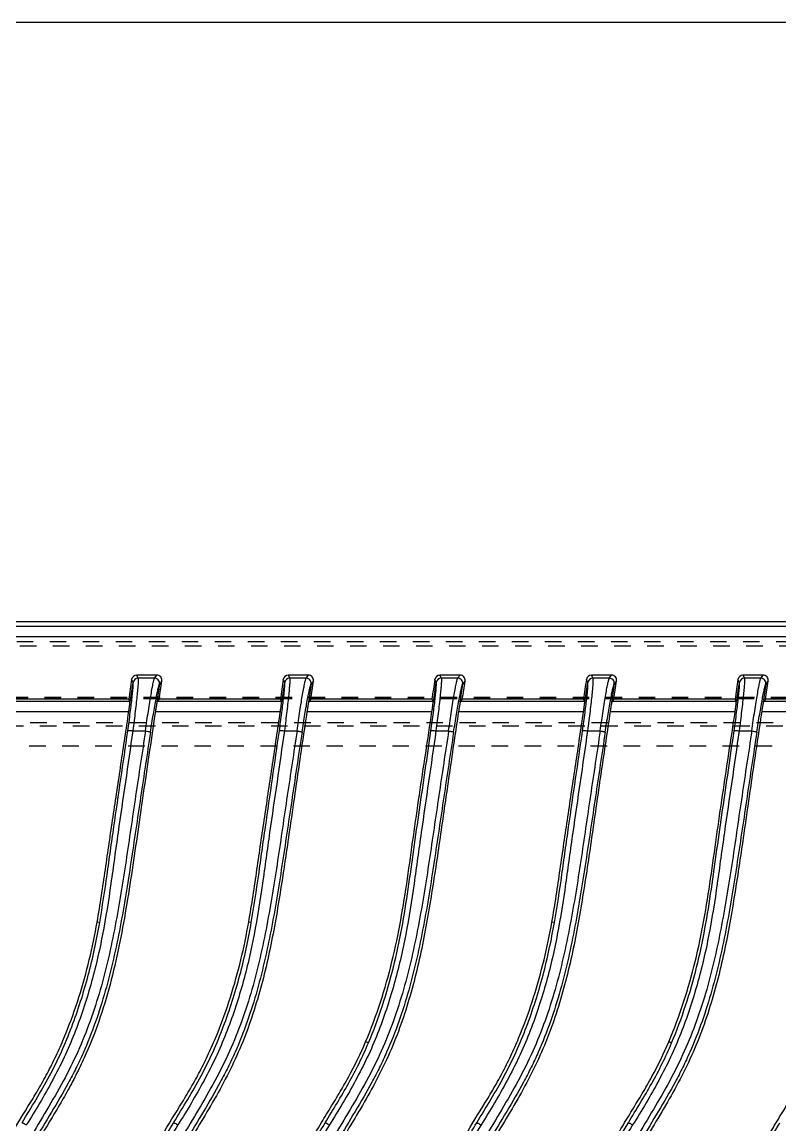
# Model space of a CAD drawing. Header units: millimetres. Extents: x -946 to 3963, y -10008 to 1396.
# Drawn here: x -40.8 to 34.2, y 137.3 to 246.4 of the extents above; entities that cross this region are included whole.
import ezdxf

# ---------------------------------------------------------------- set-up
doc = ezdxf.new("R2010")
doc.units = ezdxf.units.MM
doc.header["$LTSCALE"] = 16.335
doc.linetypes.add('HIDDEN', pattern=[0.2, 0.1, -0.1])
doc.layers.get('0').update_dxf_attribs({"linetype": 'CONTINUOUS'})
doc.layers.add('DEFAULT_2', color=8, linetype='HIDDEN')

msp = doc.modelspace()

# ---------------------------------------------------------------- linework, layer by layer
at = {"color": 7, "linetype": 'Continuous'}
for p, q in [((-83.119, 187.081), (139.64, 187.081)), ((113.434, 186.591), (-62.517, 186.591)), ((-62.541, 185.592), (113.459, 185.592)), ((-30.123, 179.128), (-29.837, 181.056)), ((-29.837, 181.056), (-29.983, 181.36)), ((-29.489, 181.786), (-29.343, 181.483)), ((-27.485, 181.786), (-29.489, 181.786)), ((-27.721, 181.483), (-29.343, 181.483)), ((-27.721, 181.483), (-27.485, 181.786)), ((-26.991, 181.213), (-27.227, 180.91)), ((-15.123, 179.128), (-14.837, 181.056)), ((-14.837, 181.056), (-14.983, 181.36)), ((-14.489, 181.786), (-14.343, 181.483)), ((-12.485, 181.786), (-14.489, 181.786)), ((-12.721, 181.483), (-14.343, 181.483)), ((-12.721, 181.483), (-12.485, 181.786)), ((-11.991, 181.213), (-12.227, 180.91)), ((-0.123, 179.128), (0.163, 181.056)), ((0.163, 181.056), (0.017, 181.36)), ((0.511, 181.786), (0.657, 181.483)), ((2.515, 181.786), (0.511, 181.786)), ((2.279, 181.483), (0.657, 181.483)), ((2.279, 181.483), (2.515, 181.786)), ((3.009, 181.213), (2.773, 180.91)), ((14.877, 179.128), (15.163, 181.056)), ((15.163, 181.056), (15.017, 181.36)), ((15.511, 181.786), (15.657, 181.483)), ((17.515, 181.786), (15.511, 181.786)), ((17.279, 181.483), (15.657, 181.483)), ((17.279, 181.483), (17.515, 181.786)), ((18.009, 181.213), (17.773, 180.91)), ((29.877, 179.128), (30.163, 181.056)), ((30.163, 181.056), (30.017, 181.36)), ((30.511, 181.786), (30.657, 181.483)), ((32.515, 181.786), (30.511, 181.786)), ((32.279, 181.483), (30.657, 181.483)), ((32.279, 181.483), (32.515, 181.786)), ((33.009, 181.213), (32.773, 180.91)), ((-30.149, 179.178), (-42.452, 179.178)), ((-30.272, 179.412), (-42.26, 179.412)), ((-30.272, 179.412), (-30.123, 179.128)), ((-27.493, 179.129), (-27.63, 178.218)), ((-27.26, 179.412), (-27.452, 179.178)), ((-15.149, 179.178), (-27.452, 179.178)), ((-15.272, 179.412), (-27.26, 179.412)), ((-15.272, 179.412), (-15.123, 179.128)), ((-12.26, 179.412), (-12.493, 179.129)), ((-0.149, 179.178), (-12.452, 179.178)), ((-0.272, 179.412), (-12.26, 179.412)), ((-0.272, 179.412), (-0.123, 179.128)), ((2.74, 179.412), (2.507, 179.129)), ((14.851, 179.178), (2.548, 179.178)), ((14.728, 179.412), (2.74, 179.412)), ((14.728, 179.412), (14.877, 179.128)), ((17.74, 179.412), (17.507, 179.129)), ((29.851, 179.178), (17.548, 179.178)), ((29.728, 179.412), (17.74, 179.412)), ((29.728, 179.412), (29.877, 179.128)), ((32.74, 179.412), (32.507, 179.129)), ((44.851, 179.178), (32.548, 179.178)), ((44.728, 179.412), (32.74, 179.412)), ((-42.635, 178.18), (-30.264, 178.18)), ((-27.635, 178.18), (-15.264, 178.18)), ((-12.635, 178.18), (-0.264, 178.18)), ((2.365, 178.18), (14.736, 178.18)), ((17.365, 178.18), (29.736, 178.18)), ((32.365, 178.18), (44.736, 178.18)), ((-29.87, 176.277), (-28.616, 176.277)), ((-14.87, 176.277), (-13.616, 176.277)), ((0.13, 176.277), (1.384, 176.277)), ((15.13, 176.277), (16.384, 176.277)), ((30.13, 176.277), (31.384, 176.277)), ((-33.143, 157.326), (-33.396, 157.373)), ((-18.143, 157.326), (-18.396, 157.373)), ((11.857, 157.326), (11.604, 157.373)), ((-6.555, 145.421), (-6.827, 145.539)), ((23.445, 145.421), (23.173, 145.539))]:
    msp.add_line(p, q, dxfattribs=at)
msp.add_lwpolyline([(-305.989, 246.368), (687.124, 246.368), (687.124, -373.333), (-305.989, -373.333)], close=True)
for centre, radius, start, end in [((-29.489, 181.287), 0.499, 89.9939, 171.60618), ((-29.342, 180.981), 0.501, 90.07025, 171.40209), ((-27.723, 180.982), 0.501, 351.74449, 89.86161), ((-14.489, 181.287), 0.499, 89.9939, 171.60618), ((-14.342, 180.981), 0.501, 90.07026, 171.4021), ((-12.723, 180.982), 0.501, 351.74445, 89.8616), ((0.511, 181.287), 0.499, 89.9939, 171.60618), ((0.658, 180.981), 0.501, 90.07026, 171.4021), ((2.277, 180.982), 0.501, 351.74445, 89.8616), ((15.511, 181.287), 0.499, 89.9939, 171.60618), ((15.658, 180.981), 0.501, 90.07026, 171.4021), ((17.277, 180.982), 0.501, 351.74445, 89.8616), ((30.511, 181.287), 0.499, 89.9939, 171.60618), ((30.658, 180.981), 0.501, 90.07026, 171.4021), ((32.277, 180.982), 0.501, 351.74445, 89.8616)]:
    msp.add_arc(centre, radius, start, end, dxfattribs=at)
for centre, major_axis, ratio, start_param, end_param in [((5155.829, -592.505), (4124.678, -3238.736), 0.9991931, -2.6237227, -2.6233469), ((-1666.296, 423.972), (1641.435, 228.537), 0.9993382, -0.286637, -0.2855374), ((5170.829, -592.505), (4124.678, -3238.736), 0.9991931, -2.6237227, -2.6233469), ((-1651.296, 423.972), (1641.435, 228.537), 0.9993382, -0.286637, -0.2855374), ((5185.829, -592.505), (4124.678, -3238.736), 0.9991931, -2.6237227, -2.6233469), ((-1636.296, 423.972), (1641.435, 228.537), 0.9993382, -0.286637, -0.2855374), ((5200.829, -592.505), (4124.678, -3238.736), 0.9991931, -2.6237227, -2.6233469), ((-1621.296, 423.972), (1641.435, 228.537), 0.9993382, -0.286637, -0.2855374), ((5215.829, -592.505), (4124.678, -3238.736), 0.9991931, -2.6237227, -2.6233469), ((-1606.296, 423.972), (1641.435, 228.537), 0.9993382, -0.286637, -0.2855374)]:
    msp.add_ellipse(centre, major_axis=major_axis, ratio=ratio, start_param=start_param, end_param=end_param, dxfattribs=at)
for points, knots in [([(-30.365, 176.285), (-30.279, 176.882), (-30.159, 177.746), (-30.02, 178.846), (-29.938, 179.542), (-29.877, 180.121), (-29.842, 180.523), (-29.828, 180.771), (-29.824, 180.901), (-29.826, 180.991), (-29.831, 181.04), (-29.837, 181.056)], [0, 0, 0, 0, 0.3765589, 0.5445805, 0.6920533, 0.8145404, 0.9082207, 0.9433303, 0.9702711, 0.9890975, 1, 1, 1, 1]), ([(-29.343, 181.483), (-29.336, 181.467), (-29.332, 181.415), (-29.329, 181.319), (-29.333, 181.178), (-29.347, 180.908), (-29.382, 180.471), (-29.443, 179.839), (-29.525, 179.078), (-29.625, 178.213), (-29.741, 177.267), (-29.825, 176.613), (-29.87, 176.277)], [0, 0, 0, 0, 0.0101523, 0.0287434, 0.0556527, 0.0906475, 0.1839372, 0.3065392, 0.4544921, 0.6223055, 0.8055892, 1, 1, 1, 1]), ([(-28.616, 176.277), (-28.568, 176.613), (-28.474, 177.268), (-28.332, 178.212), (-28.196, 179.078), (-28.07, 179.839), (-27.958, 180.472), (-27.874, 180.909), (-27.814, 181.179), (-27.78, 181.32), (-27.751, 181.417), (-27.732, 181.467), (-27.721, 181.483)], [0, 0, 0, 0, 0.1929248, 0.3750381, 0.5421254, 0.6899815, 0.8129634, 0.9069126, 0.9423776, 0.9698424, 0.9890907, 1, 1, 1, 1]), ([(-26.991, 181.213), (-26.971, 181.35), (-27.055, 181.658), (-27.346, 181.786), (-27.485, 181.786)], [0, 0, 0, 0, 0.5000318, 1, 1, 1, 1]), ([(-15.365, 176.285), (-15.279, 176.882), (-15.159, 177.746), (-15.02, 178.846), (-14.938, 179.542), (-14.877, 180.121), (-14.842, 180.523), (-14.828, 180.771), (-14.824, 180.901), (-14.826, 180.991), (-14.831, 181.04), (-14.837, 181.056)], [0, 0, 0, 0, 0.376564, 0.5445873, 0.692061, 0.8145481, 0.9082275, 0.9433357, 0.9702746, 0.9890989, 1, 1, 1, 1]), ([(-14.343, 181.483), (-14.336, 181.467), (-14.332, 181.415), (-14.329, 181.319), (-14.333, 181.178), (-14.347, 180.908), (-14.382, 180.471), (-14.443, 179.839), (-14.525, 179.078), (-14.625, 178.213), (-14.741, 177.267), (-14.825, 176.613), (-14.87, 176.277)], [0, 0, 0, 0, 0.0101523, 0.0287434, 0.0556527, 0.0906475, 0.1839372, 0.3065392, 0.454492, 0.6223054, 0.8055891, 1, 1, 1, 1]), ([(-13.616, 176.277), (-13.568, 176.613), (-13.474, 177.268), (-13.332, 178.212), (-13.196, 179.078), (-13.07, 179.839), (-12.958, 180.472), (-12.874, 180.909), (-12.814, 181.179), (-12.78, 181.32), (-12.751, 181.417), (-12.732, 181.467), (-12.721, 181.483)], [0, 0, 0, 0, 0.1929247, 0.3750381, 0.5421255, 0.6899815, 0.8129634, 0.9069125, 0.9423776, 0.9698424, 0.9890907, 1, 1, 1, 1]), ([(-11.991, 181.213), (-11.971, 181.35), (-12.055, 181.658), (-12.346, 181.786), (-12.485, 181.786)], [0, 0, 0, 0, 0.5000318, 1, 1, 1, 1]), ([(-0.365, 176.285), (-0.279, 176.882), (-0.159, 177.746), (-0.02, 178.846), (0.062, 179.542), (0.123, 180.122), (0.158, 180.523), (0.172, 180.771), (0.176, 180.901), (0.174, 180.991), (0.169, 181.04), (0.163, 181.056)], [0, 0, 0, 0, 0.3765674, 0.5445905, 0.692063, 0.8145489, 0.9082275, 0.9433356, 0.9702744, 0.9890987, 1, 1, 1, 1]), ([(0.657, 181.483), (0.664, 181.467), (0.668, 181.415), (0.671, 181.319), (0.667, 181.178), (0.653, 180.908), (0.618, 180.471), (0.557, 179.839), (0.475, 179.078), (0.375, 178.213), (0.259, 177.267), (0.175, 176.613), (0.13, 176.277)], [0, 0, 0, 0, 0.0101523, 0.0287434, 0.0556527, 0.0906475, 0.1839372, 0.3065392, 0.454492, 0.6223054, 0.8055891, 1, 1, 1, 1]), ([(1.384, 176.277), (1.432, 176.613), (1.526, 177.268), (1.668, 178.212), (1.804, 179.078), (1.93, 179.839), (2.042, 180.472), (2.126, 180.909), (2.186, 181.179), (2.22, 181.32), (2.249, 181.417), (2.268, 181.467), (2.279, 181.483)], [0, 0, 0, 0, 0.1929247, 0.3750381, 0.5421255, 0.6899815, 0.8129634, 0.9069125, 0.9423776, 0.9698424, 0.9890907, 1, 1, 1, 1]), ([(3.009, 181.213), (3.029, 181.35), (2.945, 181.658), (2.654, 181.786), (2.515, 181.786)], [0, 0, 0, 0, 0.5000318, 1, 1, 1, 1]), ([(14.635, 176.285), (14.721, 176.882), (14.841, 177.746), (14.98, 178.846), (15.062, 179.542), (15.123, 180.121), (15.158, 180.523), (15.172, 180.771), (15.176, 180.901), (15.174, 180.991), (15.169, 181.04), (15.163, 181.056)], [0, 0, 0, 0, 0.376564, 0.5445873, 0.692061, 0.8145481, 0.9082275, 0.9433357, 0.9702746, 0.9890989, 1, 1, 1, 1]), ([(15.657, 181.483), (15.664, 181.467), (15.668, 181.415), (15.671, 181.319), (15.667, 181.178), (15.653, 180.908), (15.618, 180.471), (15.557, 179.839), (15.475, 179.078), (15.375, 178.213), (15.259, 177.267), (15.175, 176.613), (15.13, 176.277)], [0, 0, 0, 0, 0.0101523, 0.0287434, 0.0556527, 0.0906475, 0.1839372, 0.3065392, 0.454492, 0.6223054, 0.8055891, 1, 1, 1, 1]), ([(16.384, 176.277), (16.432, 176.613), (16.526, 177.268), (16.668, 178.212), (16.804, 179.078), (16.93, 179.839), (17.042, 180.472), (17.126, 180.909), (17.186, 181.179), (17.22, 181.32), (17.249, 181.417), (17.268, 181.467), (17.279, 181.483)], [0, 0, 0, 0, 0.1929247, 0.3750381, 0.5421255, 0.6899815, 0.8129634, 0.9069125, 0.9423776, 0.9698424, 0.9890907, 1, 1, 1, 1]), ([(18.009, 181.213), (18.029, 181.35), (17.945, 181.658), (17.654, 181.786), (17.515, 181.786)], [0, 0, 0, 0, 0.5000318, 1, 1, 1, 1]), ([(29.635, 176.285), (29.721, 176.882), (29.841, 177.746), (29.98, 178.846), (30.062, 179.542), (30.123, 180.122), (30.158, 180.523), (30.172, 180.771), (30.176, 180.901), (30.174, 180.991), (30.169, 181.04), (30.163, 181.056)], [0, 0, 0, 0, 0.3765674, 0.5445905, 0.692063, 0.8145489, 0.9082275, 0.9433356, 0.9702744, 0.9890987, 1, 1, 1, 1]), ([(30.657, 181.483), (30.664, 181.467), (30.668, 181.415), (30.671, 181.319), (30.667, 181.178), (30.653, 180.908), (30.618, 180.471), (30.557, 179.839), (30.475, 179.078), (30.375, 178.213), (30.259, 177.267), (30.175, 176.613), (30.13, 176.277)], [0, 0, 0, 0, 0.0101523, 0.0287434, 0.0556527, 0.0906475, 0.1839372, 0.3065392, 0.454492, 0.6223054, 0.8055891, 1, 1, 1, 1]), ([(31.384, 176.277), (31.432, 176.613), (31.526, 177.268), (31.668, 178.212), (31.804, 179.078), (31.93, 179.839), (32.042, 180.472), (32.126, 180.909), (32.186, 181.179), (32.22, 181.32), (32.249, 181.417), (32.268, 181.467), (32.279, 181.483)], [0, 0, 0, 0, 0.1929247, 0.3750381, 0.5421255, 0.6899815, 0.8129634, 0.9069125, 0.9423776, 0.9698424, 0.9890907, 1, 1, 1, 1]), ([(33.009, 181.213), (33.029, 181.35), (32.945, 181.658), (32.654, 181.786), (32.515, 181.786)], [0, 0, 0, 0, 0.5000318, 1, 1, 1, 1]), ([(-28.122, 176.138), (-28.029, 176.737), (-27.89, 177.603), (-27.702, 178.703), (-27.576, 179.399), (-27.465, 179.978), (-27.38, 180.379), (-27.321, 180.627), (-27.286, 180.758), (-27.257, 180.848), (-27.238, 180.895), (-27.227, 180.91)], [0, 0, 0, 0, 0.3743409, 0.5415718, 0.6886833, 0.8112734, 0.9056072, 0.9413474, 0.9690957, 0.9886713, 1, 1, 1, 1]), ([(-13.122, 176.138), (-13.029, 176.737), (-12.89, 177.603), (-12.702, 178.703), (-12.576, 179.399), (-12.465, 179.978), (-12.38, 180.379), (-12.321, 180.627), (-12.286, 180.758), (-12.257, 180.848), (-12.238, 180.895), (-12.227, 180.91)], [0, 0, 0, 0, 0.3743434, 0.5415752, 0.6886871, 0.8112772, 0.9056103, 0.9413499, 0.9690975, 0.9886723, 1, 1, 1, 1]), ([(1.878, 176.138), (1.971, 176.737), (2.11, 177.603), (2.298, 178.703), (2.424, 179.399), (2.535, 179.978), (2.62, 180.379), (2.679, 180.627), (2.714, 180.758), (2.743, 180.848), (2.762, 180.895), (2.773, 180.91)], [0, 0, 0, 0, 0.3743434, 0.5415752, 0.6886871, 0.8112772, 0.9056103, 0.9413499, 0.9690975, 0.9886723, 1, 1, 1, 1]), ([(16.878, 176.138), (16.971, 176.737), (17.11, 177.603), (17.298, 178.703), (17.424, 179.399), (17.535, 179.978), (17.62, 180.379), (17.679, 180.627), (17.714, 180.758), (17.743, 180.848), (17.762, 180.895), (17.773, 180.91)], [0, 0, 0, 0, 0.3743434, 0.5415752, 0.6886871, 0.8112772, 0.9056103, 0.9413499, 0.9690975, 0.9886723, 1, 1, 1, 1]), ([(31.878, 176.138), (31.971, 176.737), (32.11, 177.603), (32.298, 178.703), (32.424, 179.399), (32.535, 179.978), (32.62, 180.379), (32.679, 180.627), (32.714, 180.758), (32.743, 180.848), (32.762, 180.895), (32.773, 180.91)], [0, 0, 0, 0, 0.3743434, 0.5415752, 0.6886871, 0.8112772, 0.9056103, 0.9413499, 0.9690975, 0.9886723, 1, 1, 1, 1]), ([(-30.264, 178.18), (-30.246, 178.302), (-30.22, 178.481), (-30.191, 178.71), (-30.172, 178.858), (-30.16, 178.981), (-30.149, 179.077), (-30.149, 179.138), (-30.145, 179.17), (-30.149, 179.178)], [0, 0, 0, 0, 0.3696476, 0.5389436, 0.6885842, 0.8135408, 0.9090729, 0.971911, 1, 1, 1, 1]), ([(-27.452, 179.178), (-27.458, 179.171), (-27.465, 179.138), (-27.482, 179.077), (-27.501, 178.982), (-27.535, 178.803), (-27.581, 178.532), (-27.617, 178.303), (-27.635, 178.18)], [0, 0, 0, 0, 0.0297503, 0.0938378, 0.189958, 0.3147626, 0.6324244, 1, 1, 1, 1]), ([(-15.264, 178.18), (-15.246, 178.302), (-15.22, 178.481), (-15.191, 178.71), (-15.172, 178.858), (-15.16, 178.981), (-15.149, 179.077), (-15.149, 179.138), (-15.145, 179.17), (-15.149, 179.178)], [0, 0, 0, 0, 0.3696476, 0.5389436, 0.6885842, 0.8135408, 0.9090729, 0.971911, 1, 1, 1, 1]), ([(-12.452, 179.178), (-12.458, 179.171), (-12.465, 179.138), (-12.482, 179.077), (-12.501, 178.981), (-12.535, 178.803), (-12.58, 178.532), (-12.616, 178.303), (-12.635, 178.18)], [0, 0, 0, 0, 0.0297712, 0.0939253, 0.1901684, 0.3151546, 0.6326665, 1, 1, 1, 1]), ([(-0.264, 178.18), (-0.246, 178.302), (-0.22, 178.481), (-0.191, 178.71), (-0.172, 178.858), (-0.16, 178.981), (-0.149, 179.077), (-0.149, 179.138), (-0.145, 179.17), (-0.149, 179.178)], [0, 0, 0, 0, 0.3696476, 0.5389436, 0.6885842, 0.8135408, 0.9090729, 0.971911, 1, 1, 1, 1]), ([(2.548, 179.178), (2.542, 179.171), (2.535, 179.138), (2.518, 179.077), (2.499, 178.981), (2.465, 178.803), (2.42, 178.532), (2.384, 178.303), (2.365, 178.18)], [0, 0, 0, 0, 0.0297712, 0.0939253, 0.1901684, 0.3151546, 0.6326665, 1, 1, 1, 1]), ([(14.736, 178.18), (14.754, 178.302), (14.78, 178.481), (14.809, 178.71), (14.828, 178.858), (14.84, 178.981), (14.851, 179.077), (14.851, 179.138), (14.855, 179.17), (14.851, 179.178)], [0, 0, 0, 0, 0.3696476, 0.5389436, 0.6885842, 0.8135408, 0.9090729, 0.971911, 1, 1, 1, 1]), ([(17.548, 179.178), (17.542, 179.171), (17.535, 179.138), (17.518, 179.077), (17.499, 178.981), (17.465, 178.803), (17.42, 178.532), (17.384, 178.303), (17.365, 178.18)], [0, 0, 0, 0, 0.0297712, 0.0939253, 0.1901684, 0.3151546, 0.6326665, 1, 1, 1, 1]), ([(29.736, 178.18), (29.754, 178.302), (29.78, 178.481), (29.809, 178.71), (29.828, 178.858), (29.84, 178.981), (29.851, 179.077), (29.851, 179.138), (29.855, 179.17), (29.851, 179.178)], [0, 0, 0, 0, 0.3696476, 0.5389436, 0.6885842, 0.8135408, 0.9090729, 0.971911, 1, 1, 1, 1]), ([(32.548, 179.178), (32.542, 179.171), (32.535, 179.138), (32.518, 179.077), (32.499, 178.981), (32.465, 178.803), (32.42, 178.532), (32.384, 178.303), (32.365, 178.18)], [0, 0, 0, 0, 0.0297712, 0.0939253, 0.1901684, 0.3151546, 0.6326665, 1, 1, 1, 1]), ([(-27.635, 178.18), (-28.014, 175.648), (-28.772, 170.584), (-29.666, 164.247), (-30.449, 159.187), (-31.121, 155.405), (-31.959, 151.655), (-33.04, 147.967), (-34.183, 144.972), (-35.269, 142.652), (-36.165, 140.952), (-37.116, 139.284), (-38.435, 137.089), (-39.758, 134.894), (-40.907, 132.603), (-41.667, 130.837), (-42.298, 129.021), (-42.806, 127.168), (-43.258, 125.301), (-43.719, 123.437), (-44.19, 121.575), (-44.492, 120.331), (-44.636, 119.708)], [0, 0, 0, 0, 0.1249773, 0.2499548, 0.3124434, 0.3749382, 0.4374283, 0.4999299, 0.5624445, 0.5936894, 0.6249381, 0.6562008, 0.6874558, 0.7499408, 0.7812331, 0.8125135, 0.8437445, 0.8749815, 0.9062567, 0.9375212, 0.9687626, 1, 1, 1, 1]), ([(-33.396, 157.373), (-33.088, 159.099), (-32.704, 161.702), (-32.205, 165.173), (-31.687, 168.641), (-31.035, 172.976), (-30.522, 176.445), (-30.264, 178.18)], [0, 0, 0, 0, 0.2499932, 0.3750065, 0.5000072, 0.7499999, 1, 1, 1, 1]), ([(-12.635, 178.18), (-12.927, 176.226), (-13.516, 172.318), (-14.356, 166.45), (-15.069, 161.562), (-15.715, 157.663), (-16.446, 153.779), (-17.405, 149.938), (-18.69, 146.198), (-19.856, 143.469), (-21.215, 140.833), (-22.708, 138.271), (-24.253, 135.742), (-25.455, 133.58), (-26.272, 131.779), (-26.816, 130.398), (-27.282, 128.99), (-27.682, 127.563), (-28.047, 126.126), (-28.529, 124.209), (-29.142, 121.816), (-29.824, 118.932), (-30.438, 116.032), (-30.984, 113.118), (-31.641, 109.221), (-32.325, 104.328), (-33.104, 96.462), (-33.338, 90.532), (-33.338, 86.581)], [0, 0, 0, 0, 0.0624981, 0.1249962, 0.1874941, 0.2187435, 0.2499951, 0.3124799, 0.343738, 0.3749893, 0.4062459, 0.4374932, 0.468754, 0.5000005, 0.5156417, 0.5312811, 0.5469063, 0.5625299, 0.5781628, 0.5937942, 0.625041, 0.656289, 0.6875397, 0.7187893, 0.750039, 0.8125353, 0.8750316, 1, 1, 1, 1]), ([(-18.396, 157.373), (-18.088, 159.099), (-17.704, 161.702), (-17.205, 165.173), (-16.687, 168.641), (-16.035, 172.976), (-15.522, 176.445), (-15.264, 178.18)], [0, 0, 0, 0, 0.2499932, 0.3750065, 0.5000072, 0.7499999, 1, 1, 1, 1]), ([(2.365, 178.18), (2.073, 176.226), (1.484, 172.318), (0.644, 166.45), (-0.069, 161.562), (-0.715, 157.663), (-1.446, 153.779), (-2.405, 149.938), (-3.69, 146.198), (-4.856, 143.469), (-6.215, 140.833), (-7.708, 138.271), (-9.253, 135.742), (-10.455, 133.58), (-11.272, 131.779), (-11.816, 130.398), (-12.282, 128.99), (-12.682, 127.563), (-13.047, 126.126), (-13.529, 124.209), (-14.142, 121.816), (-14.824, 118.932), (-15.438, 116.032), (-15.984, 113.118), (-16.641, 109.221), (-17.325, 104.328), (-18.104, 96.462), (-18.338, 90.532), (-18.338, 86.581)], [0, 0, 0, 0, 0.0624981, 0.1249962, 0.1874941, 0.2187435, 0.2499951, 0.3124799, 0.343738, 0.3749893, 0.4062459, 0.4374932, 0.468754, 0.5000005, 0.5156417, 0.5312811, 0.5469063, 0.5625299, 0.5781628, 0.5937942, 0.625041, 0.656289, 0.6875397, 0.7187893, 0.750039, 0.8125353, 0.8750316, 1, 1, 1, 1]), ([(-6.827, 145.539), (-6.281, 146.818), (-5.309, 149.432), (-4.172, 153.454), (-3.321, 157.545), (-2.674, 161.668), (-2.112, 165.802), (-1.51, 169.931), (-0.885, 174.055), (-0.468, 176.804), (-0.264, 178.18)], [0, 0, 0, 0, 0.1250072, 0.2501883, 0.3752455, 0.5001909, 0.6251647, 0.750121, 0.8750607, 1, 1, 1, 1]), ([(17.365, 178.18), (17.073, 176.226), (16.484, 172.318), (15.644, 166.45), (14.931, 161.562), (14.285, 157.663), (13.554, 153.779), (12.595, 149.938), (11.31, 146.198), (10.144, 143.469), (8.785, 140.833), (7.292, 138.271), (5.747, 135.742), (4.545, 133.58), (3.728, 131.779), (3.184, 130.398), (2.718, 128.99), (2.318, 127.563), (1.953, 126.126), (1.471, 124.209), (0.858, 121.816), (0.176, 118.932), (-0.438, 116.032), (-0.984, 113.118), (-1.641, 109.221), (-2.325, 104.328), (-3.104, 96.462), (-3.338, 90.532), (-3.338, 86.581)], [0, 0, 0, 0, 0.0624981, 0.1249962, 0.1874941, 0.2187435, 0.2499951, 0.3124799, 0.343738, 0.3749893, 0.4062459, 0.4374932, 0.468754, 0.5000005, 0.5156417, 0.5312811, 0.5469063, 0.5625299, 0.5781628, 0.5937942, 0.625041, 0.656289, 0.6875397, 0.7187893, 0.750039, 0.8125353, 0.8750316, 1, 1, 1, 1]), ([(11.604, 157.373), (11.912, 159.099), (12.296, 161.702), (12.795, 165.173), (13.313, 168.641), (13.965, 172.976), (14.478, 176.445), (14.736, 178.18)], [0, 0, 0, 0, 0.2499932, 0.3750065, 0.5000072, 0.7499999, 1, 1, 1, 1]), ([(32.365, 178.18), (32.073, 176.226), (31.484, 172.318), (30.644, 166.45), (29.931, 161.562), (29.285, 157.663), (28.554, 153.779), (27.595, 149.938), (26.31, 146.198), (25.144, 143.469), (23.785, 140.833), (22.292, 138.271), (20.747, 135.742), (19.545, 133.58), (18.728, 131.779), (18.184, 130.398), (17.718, 128.99), (17.318, 127.563), (16.953, 126.126), (16.471, 124.209), (15.858, 121.816), (15.176, 118.932), (14.562, 116.032), (14.016, 113.118), (13.359, 109.221), (12.675, 104.328), (11.896, 96.462), (11.662, 90.532), (11.662, 86.581)], [0, 0, 0, 0, 0.0624981, 0.1249962, 0.1874941, 0.2187435, 0.2499951, 0.3124799, 0.343738, 0.3749893, 0.4062459, 0.4374932, 0.468754, 0.5000005, 0.5156417, 0.5312811, 0.5469063, 0.5625299, 0.5781628, 0.5937942, 0.625041, 0.656289, 0.6875397, 0.7187893, 0.750039, 0.8125353, 0.8750316, 1, 1, 1, 1]), ([(23.173, 145.539), (23.719, 146.818), (24.691, 149.432), (25.828, 153.454), (26.679, 157.545), (27.326, 161.668), (27.889, 165.802), (28.49, 169.931), (29.115, 174.055), (29.532, 176.804), (29.736, 178.18)], [0, 0, 0, 0, 0.1250072, 0.2501883, 0.3752455, 0.5001909, 0.6251647, 0.7501209, 0.8750607, 1, 1, 1, 1]), ([(47.365, 178.18), (47.073, 176.226), (46.484, 172.318), (45.644, 166.45), (44.931, 161.562), (44.285, 157.663), (43.554, 153.779), (42.595, 149.938), (41.31, 146.198), (40.144, 143.469), (38.785, 140.833), (37.292, 138.271), (35.747, 135.742), (34.545, 133.58), (33.728, 131.779), (33.184, 130.398), (32.718, 128.99), (32.318, 127.563), (31.953, 126.126), (31.471, 124.209), (30.858, 121.816), (30.176, 118.932), (29.562, 116.032), (29.016, 113.118), (28.359, 109.221), (27.675, 104.328), (26.896, 96.462), (26.662, 90.532), (26.662, 86.581)], [0, 0, 0, 0, 0.0624981, 0.1249962, 0.1874941, 0.2187435, 0.2499951, 0.3124799, 0.343738, 0.3749893, 0.4062459, 0.4374932, 0.468754, 0.5000005, 0.5156417, 0.5312811, 0.5469063, 0.5625299, 0.5781628, 0.5937942, 0.625041, 0.656289, 0.6875397, 0.7187893, 0.750039, 0.8125353, 0.8750316, 1, 1, 1, 1]), ([(-28.616, 176.277), (-28.939, 174.137), (-29.431, 170.928), (-30.061, 166.644), (-30.69, 162.354), (-31.55, 156.999), (-32.962, 150.634), (-34.792, 145.496), (-36.74, 141.605), (-38.378, 138.78), (-40.078, 135.992), (-41.377, 133.597), (-42.272, 131.61), (-43.043, 129.571), (-43.483, 127.993), (-43.722, 126.93)], [0, 0, 0, 0, 0.1245501, 0.1868778, 0.2492393, 0.3740641, 0.4990157, 0.6240684, 0.6866708, 0.7493028, 0.8119367, 0.8746196, 0.9059539, 0.9373039, 1, 1, 1, 1]), ([(-28.122, 176.138), (-28.451, 174.001), (-29.094, 169.722), (-30.045, 163.297), (-31.058, 156.876), (-32.233, 151.576), (-33.543, 147.432), (-34.55, 144.896), (-35.483, 142.909), (-36.51, 140.948), (-37.912, 138.559), (-39.347, 136.198), (-40.425, 134.289), (-41.171, 132.85), (-41.819, 131.379), (-42.54, 129.364), (-42.966, 127.815), (-43.234, 126.776)], [0, 0, 0, 0, 0.1243506, 0.2489265, 0.3736639, 0.4982962, 0.5607363, 0.6235136, 0.6551431, 0.6869516, 0.7508506, 0.8144592, 0.8458909, 0.8769467, 0.9076626, 0.9382777, 1, 1, 1, 1]), ([(-29.87, 176.277), (-30.11, 174.6), (-30.597, 171.245), (-31.215, 167.052), (-31.686, 163.692), (-32.149, 160.328), (-32.671, 156.969), (-33.372, 153.643), (-34.007, 151.171), (-34.76, 148.732), (-35.625, 146.329), (-36.635, 143.981), (-37.807, 141.709), (-39.062, 139.481), (-39.949, 138.025), (-40.408, 137.307)], [0, 0, 0, 0, 0.1246204, 0.2493534, 0.3117592, 0.3741905, 0.4991276, 0.5616472, 0.624186, 0.6867602, 0.7493792, 0.8119886, 0.8746382, 0.9373244, 1, 1, 1, 1]), ([(-33.145, 157.327), (-32.869, 158.897), (-32.517, 161.265), (-32.079, 164.427), (-31.628, 167.592), (-31.047, 171.543), (-30.591, 174.705), (-30.364, 176.285)], [0, 0, 0, 0, 0.2496228, 0.3747259, 0.4998744, 0.7500699, 1, 1, 1, 1]), ([(-30.364, 176.285), (-30.362, 176.29), (-30.347, 176.298), (-30.296, 176.307), (-30.192, 176.308), (-30.042, 176.299), (-29.928, 176.285), (-29.87, 176.277)], [0, 0, 0, 0, 0.0316691, 0.0926635, 0.3162316, 0.6441843, 1, 1, 1, 1]), ([(-13.616, 176.277), (-13.938, 174.141), (-14.429, 170.937), (-15.059, 166.66), (-15.687, 162.378), (-16.372, 158.102), (-17.25, 153.857), (-18.311, 149.652), (-19.77, 145.546), (-21.711, 141.659), (-23.343, 138.838), (-25.04, 136.055), (-26.342, 133.667), (-27.241, 131.686), (-28.015, 129.652), (-28.459, 128.078), (-28.698, 127.017)], [0, 0, 0, 0, 0.1245466, 0.1868726, 0.2492323, 0.3740529, 0.4365239, 0.4990315, 0.6240793, 0.6866805, 0.7493093, 0.8119417, 0.874624, 0.9059563, 0.937305, 1, 1, 1, 1]), ([(-28.616, 176.277), (-28.555, 176.268), (-28.439, 176.247), (-28.287, 176.212), (-28.183, 176.18), (-28.135, 176.155), (-28.122, 176.143), (-28.122, 176.138)], [0, 0, 0, 0, 0.3527271, 0.6820879, 0.9075008, 0.9686102, 1, 1, 1, 1]), ([(-13.122, 176.138), (-13.45, 174.009), (-14.091, 169.746), (-15.038, 163.346), (-16.046, 156.948), (-17.21, 151.664), (-18.508, 147.527), (-19.509, 144.993), (-20.435, 143.006), (-21.457, 141.042), (-22.857, 138.65), (-24.293, 136.287), (-25.376, 134.378), (-26.128, 132.939), (-26.783, 131.469), (-27.512, 129.453), (-27.943, 127.903), (-28.212, 126.862)], [0, 0, 0, 0, 0.1241016, 0.2484149, 0.3728831, 0.4973401, 0.5597458, 0.6225384, 0.6541986, 0.6860555, 0.7500907, 0.8138639, 0.8453895, 0.8765498, 0.9073703, 0.9380824, 1, 1, 1, 1]), ([(-14.87, 176.277), (-15.11, 174.6), (-15.597, 171.245), (-16.215, 167.052), (-16.686, 163.692), (-17.149, 160.328), (-17.671, 156.969), (-18.372, 153.643), (-19.007, 151.171), (-19.76, 148.732), (-20.625, 146.329), (-21.635, 143.981), (-22.807, 141.709), (-24.062, 139.482), (-24.949, 138.025), (-25.408, 137.307)], [0, 0, 0, 0, 0.1246204, 0.2493534, 0.3117592, 0.3741905, 0.4991276, 0.5616472, 0.624186, 0.6867602, 0.7493792, 0.8119886, 0.8746382, 0.9373244, 1, 1, 1, 1]), ([(-18.145, 157.327), (-17.869, 158.897), (-17.517, 161.265), (-17.079, 164.427), (-16.628, 167.592), (-16.047, 171.543), (-15.591, 174.705), (-15.364, 176.285)], [0, 0, 0, 0, 0.2496228, 0.3747259, 0.4998744, 0.7500699, 1, 1, 1, 1]), ([(-15.364, 176.285), (-15.362, 176.29), (-15.347, 176.298), (-15.296, 176.307), (-15.192, 176.308), (-15.042, 176.299), (-14.928, 176.285), (-14.87, 176.277)], [0, 0, 0, 0, 0.0316691, 0.0926635, 0.3162316, 0.6441843, 1, 1, 1, 1]), ([(1.384, 176.277), (1.062, 174.141), (0.571, 170.937), (-0.059, 166.66), (-0.687, 162.378), (-1.372, 158.102), (-2.25, 153.857), (-3.311, 149.652), (-4.77, 145.546), (-6.711, 141.659), (-8.343, 138.838), (-10.04, 136.055), (-11.342, 133.667), (-12.241, 131.686), (-13.015, 129.652), (-13.459, 128.078), (-13.698, 127.017)], [0, 0, 0, 0, 0.1245466, 0.1868726, 0.2492323, 0.3740529, 0.4365239, 0.4990315, 0.6240793, 0.6866805, 0.7493093, 0.8119417, 0.874624, 0.9059563, 0.937305, 1, 1, 1, 1]), ([(-13.616, 176.277), (-13.555, 176.268), (-13.439, 176.247), (-13.287, 176.212), (-13.183, 176.18), (-13.135, 176.155), (-13.122, 176.143), (-13.122, 176.138)], [0, 0, 0, 0, 0.3527271, 0.6820879, 0.9075008, 0.9686102, 1, 1, 1, 1]), ([(1.878, 176.138), (1.55, 174.009), (0.909, 169.746), (-0.038, 163.346), (-1.046, 156.948), (-2.21, 151.664), (-3.508, 147.527), (-4.509, 144.993), (-5.435, 143.006), (-6.457, 141.042), (-7.857, 138.65), (-9.293, 136.287), (-10.376, 134.378), (-11.128, 132.939), (-11.783, 131.469), (-12.512, 129.453), (-12.943, 127.903), (-13.212, 126.862)], [0, 0, 0, 0, 0.1241016, 0.2484149, 0.3728831, 0.4973401, 0.5597458, 0.6225384, 0.6541986, 0.6860555, 0.7500907, 0.8138639, 0.8453895, 0.8765498, 0.9073703, 0.9380824, 1, 1, 1, 1]), ([(0.13, 176.277), (-0.11, 174.6), (-0.597, 171.245), (-1.215, 167.052), (-1.686, 163.692), (-2.149, 160.328), (-2.671, 156.969), (-3.372, 153.643), (-4.007, 151.171), (-4.76, 148.732), (-5.625, 146.329), (-6.635, 143.981), (-7.807, 141.709), (-9.062, 139.482), (-9.949, 138.025), (-10.408, 137.307)], [0, 0, 0, 0, 0.1246204, 0.2493534, 0.3117592, 0.3741905, 0.4991276, 0.5616472, 0.624186, 0.6867602, 0.7493792, 0.8119886, 0.8746382, 0.9373244, 1, 1, 1, 1]), ([(-6.552, 145.419), (-6.038, 146.628), (-5.12, 149.094), (-4.026, 152.882), (-3.217, 156.741), (-2.602, 160.637), (-2.065, 164.55), (-1.499, 168.464), (-0.927, 172.375), (-0.551, 174.982), (-0.364, 176.285)], [0, 0, 0, 0, 0.124786, 0.2496881, 0.3743386, 0.4991939, 0.6244013, 0.7496904, 0.8748992, 1, 1, 1, 1]), ([(-0.364, 176.285), (-0.362, 176.29), (-0.347, 176.298), (-0.296, 176.307), (-0.192, 176.308), (-0.042, 176.299), (0.072, 176.285), (0.13, 176.277)], [0, 0, 0, 0, 0.0316691, 0.0926635, 0.3162316, 0.6441843, 1, 1, 1, 1]), ([(16.384, 176.277), (16.062, 174.141), (15.571, 170.937), (14.941, 166.66), (14.313, 162.378), (13.628, 158.102), (12.75, 153.857), (11.689, 149.652), (10.23, 145.546), (8.289, 141.659), (6.657, 138.838), (4.96, 136.055), (3.658, 133.667), (2.759, 131.686), (1.985, 129.652), (1.541, 128.078), (1.302, 127.017)], [0, 0, 0, 0, 0.1245466, 0.1868726, 0.2492323, 0.3740529, 0.4365239, 0.4990315, 0.6240793, 0.6866805, 0.7493093, 0.8119417, 0.874624, 0.9059563, 0.937305, 1, 1, 1, 1]), ([(1.384, 176.277), (1.445, 176.268), (1.561, 176.247), (1.713, 176.212), (1.817, 176.18), (1.865, 176.155), (1.878, 176.143), (1.878, 176.138)], [0, 0, 0, 0, 0.3527271, 0.6820879, 0.9075008, 0.9686102, 1, 1, 1, 1]), ([(16.878, 176.138), (16.55, 174.009), (15.909, 169.746), (14.962, 163.346), (13.954, 156.948), (12.79, 151.664), (11.492, 147.527), (10.491, 144.993), (9.565, 143.006), (8.543, 141.042), (7.143, 138.65), (5.707, 136.287), (4.624, 134.378), (3.872, 132.939), (3.217, 131.469), (2.488, 129.453), (2.057, 127.903), (1.788, 126.862)], [0, 0, 0, 0, 0.1241016, 0.2484149, 0.3728831, 0.4973401, 0.5597458, 0.6225384, 0.6541986, 0.6860555, 0.7500907, 0.8138639, 0.8453895, 0.8765498, 0.9073703, 0.9380824, 1, 1, 1, 1]), ([(15.13, 176.277), (14.89, 174.6), (14.403, 171.245), (13.785, 167.052), (13.314, 163.692), (12.851, 160.328), (12.329, 156.969), (11.628, 153.643), (10.993, 151.171), (10.24, 148.732), (9.375, 146.329), (8.365, 143.981), (7.193, 141.709), (5.938, 139.482), (5.051, 138.025), (4.592, 137.307)], [0, 0, 0, 0, 0.1246204, 0.2493534, 0.3117592, 0.3741905, 0.4991276, 0.5616472, 0.624186, 0.6867602, 0.7493792, 0.8119886, 0.8746382, 0.9373244, 1, 1, 1, 1]), ([(11.855, 157.327), (12.131, 158.897), (12.483, 161.265), (12.921, 164.427), (13.372, 167.592), (13.953, 171.543), (14.409, 174.705), (14.636, 176.285)], [0, 0, 0, 0, 0.2496228, 0.3747259, 0.4998744, 0.7500699, 1, 1, 1, 1]), ([(14.636, 176.285), (14.638, 176.29), (14.653, 176.298), (14.704, 176.307), (14.808, 176.308), (14.958, 176.299), (15.072, 176.285), (15.13, 176.277)], [0, 0, 0, 0, 0.0316691, 0.0926635, 0.3162316, 0.6441843, 1, 1, 1, 1]), ([(31.384, 176.277), (31.062, 174.141), (30.571, 170.937), (29.941, 166.66), (29.313, 162.378), (28.628, 158.102), (27.75, 153.857), (26.689, 149.652), (25.23, 145.546), (23.289, 141.659), (21.657, 138.838), (19.96, 136.055), (18.658, 133.667), (17.759, 131.686), (16.985, 129.652), (16.541, 128.078), (16.302, 127.017)], [0, 0, 0, 0, 0.1245466, 0.1868726, 0.2492323, 0.3740529, 0.4365239, 0.4990315, 0.6240793, 0.6866805, 0.7493093, 0.8119417, 0.874624, 0.9059563, 0.937305, 1, 1, 1, 1]), ([(16.384, 176.277), (16.445, 176.268), (16.561, 176.247), (16.713, 176.212), (16.817, 176.18), (16.865, 176.155), (16.878, 176.143), (16.878, 176.138)], [0, 0, 0, 0, 0.3527271, 0.6820879, 0.9075008, 0.9686102, 1, 1, 1, 1]), ([(31.878, 176.138), (31.55, 174.009), (30.909, 169.746), (29.962, 163.346), (28.954, 156.948), (27.79, 151.664), (26.492, 147.527), (25.491, 144.993), (24.565, 143.006), (23.543, 141.042), (22.143, 138.65), (20.707, 136.287), (19.624, 134.378), (18.872, 132.939), (18.217, 131.469), (17.488, 129.453), (17.057, 127.903), (16.788, 126.862)], [0, 0, 0, 0, 0.1241016, 0.2484149, 0.3728831, 0.4973401, 0.5597458, 0.6225384, 0.6541986, 0.6860555, 0.7500907, 0.8138639, 0.8453895, 0.8765498, 0.9073703, 0.9380824, 1, 1, 1, 1]), ([(30.13, 176.277), (29.89, 174.6), (29.403, 171.245), (28.785, 167.052), (28.314, 163.692), (27.851, 160.328), (27.329, 156.969), (26.628, 153.643), (25.993, 151.171), (25.24, 148.732), (24.375, 146.329), (23.365, 143.981), (22.193, 141.709), (20.938, 139.482), (20.051, 138.025), (19.592, 137.307)], [0, 0, 0, 0, 0.1246204, 0.2493534, 0.3117592, 0.3741905, 0.4991276, 0.5616472, 0.624186, 0.6867602, 0.7493792, 0.8119886, 0.8746382, 0.9373244, 1, 1, 1, 1]), ([(23.448, 145.419), (23.962, 146.628), (24.88, 149.094), (25.974, 152.882), (26.783, 156.741), (27.398, 160.637), (27.935, 164.55), (28.501, 168.464), (29.073, 172.375), (29.449, 174.982), (29.636, 176.285)], [0, 0, 0, 0, 0.1247861, 0.2496881, 0.3743386, 0.4991939, 0.6244013, 0.7496904, 0.8748992, 1, 1, 1, 1]), ([(29.636, 176.285), (29.638, 176.29), (29.653, 176.298), (29.704, 176.307), (29.808, 176.308), (29.958, 176.299), (30.072, 176.285), (30.13, 176.277)], [0, 0, 0, 0, 0.0316691, 0.0926635, 0.3162316, 0.6441843, 1, 1, 1, 1]), ([(46.384, 176.277), (46.061, 174.137), (45.569, 170.928), (44.939, 166.644), (44.31, 162.354), (43.45, 156.999), (42.038, 150.634), (40.208, 145.496), (38.26, 141.605), (36.622, 138.78), (34.922, 135.992), (33.623, 133.597), (32.728, 131.61), (31.957, 129.571), (31.517, 127.993), (31.278, 126.93)], [0, 0, 0, 0, 0.1245501, 0.1868778, 0.2492393, 0.3740641, 0.4990157, 0.6240684, 0.6866708, 0.7493028, 0.8119367, 0.8746196, 0.9059539, 0.9373039, 1, 1, 1, 1]), ([(31.384, 176.277), (31.445, 176.268), (31.561, 176.247), (31.713, 176.212), (31.817, 176.18), (31.865, 176.155), (31.878, 176.143), (31.878, 176.138)], [0, 0, 0, 0, 0.3527271, 0.6820879, 0.9075008, 0.9686102, 1, 1, 1, 1]), ([(46.878, 176.138), (46.549, 174.001), (45.906, 169.722), (44.955, 163.297), (43.942, 156.876), (42.767, 151.576), (41.457, 147.432), (40.45, 144.896), (39.517, 142.909), (38.49, 140.948), (37.088, 138.559), (35.653, 136.198), (34.575, 134.289), (33.829, 132.85), (33.181, 131.379), (32.46, 129.364), (32.034, 127.815), (31.766, 126.776)], [0, 0, 0, 0, 0.1243506, 0.2489265, 0.3736639, 0.4982962, 0.5607363, 0.6235136, 0.6551431, 0.6869516, 0.7508506, 0.8144592, 0.8458909, 0.8769467, 0.9076626, 0.9382777, 1, 1, 1, 1]), ([(-44.885, 129.188), (-44.535, 130.416), (-43.918, 132.234), (-42.881, 134.568), (-41.681, 136.822), (-40.318, 138.978), (-39, 141.163), (-38.086, 142.846), (-37.251, 144.57), (-36.237, 146.915), (-35.156, 149.922), (-34.137, 153.616), (-33.619, 156.117), (-33.396, 157.373)], [0, 0, 0, 0, 0.1250739, 0.1875921, 0.2499968, 0.3749116, 0.4374038, 0.499896, 0.5624148, 0.6249585, 0.7500213, 0.8750378, 1, 1, 1, 1]), ([(-40.828, 137.526), (-39.905, 139.062), (-38.005, 142.087), (-36.176, 146.171), (-35.006, 149.534), (-34.255, 152.101), (-33.634, 154.701), (-33.299, 156.45), (-33.145, 157.327)], [0, 0, 0, 0, 0.2513207, 0.5002744, 0.6253146, 0.7503751, 0.8752281, 1, 1, 1, 1]), ([(-29.885, 129.188), (-29.535, 130.416), (-28.918, 132.234), (-27.881, 134.568), (-26.681, 136.822), (-25.318, 138.978), (-24, 141.163), (-23.086, 142.846), (-22.251, 144.57), (-21.237, 146.915), (-20.156, 149.922), (-19.137, 153.616), (-18.619, 156.117), (-18.396, 157.373)], [0, 0, 0, 0, 0.1250739, 0.1875921, 0.2499968, 0.3749116, 0.4374038, 0.499896, 0.5624148, 0.6249585, 0.7500213, 0.8750378, 1, 1, 1, 1]), ([(-25.828, 137.526), (-24.905, 139.062), (-23.005, 142.087), (-21.176, 146.171), (-20.006, 149.534), (-19.255, 152.101), (-18.634, 154.701), (-18.299, 156.45), (-18.145, 157.327)], [0, 0, 0, 0, 0.2513207, 0.5002744, 0.6253146, 0.7503751, 0.8752281, 1, 1, 1, 1]), ([(0.115, 129.188), (0.465, 130.416), (1.082, 132.234), (2.119, 134.568), (3.319, 136.822), (4.682, 138.978), (6, 141.163), (6.914, 142.846), (7.749, 144.57), (8.763, 146.915), (9.844, 149.922), (10.863, 153.616), (11.381, 156.117), (11.604, 157.373)], [0, 0, 0, 0, 0.1250739, 0.1875921, 0.2499968, 0.3749116, 0.4374038, 0.499896, 0.5624148, 0.6249585, 0.7500213, 0.8750378, 1, 1, 1, 1]), ([(4.172, 137.526), (5.095, 139.062), (6.995, 142.087), (8.824, 146.171), (9.994, 149.534), (10.745, 152.101), (11.366, 154.701), (11.701, 156.45), (11.855, 157.327)], [0, 0, 0, 0, 0.2513207, 0.5002744, 0.6253146, 0.7503751, 0.8752281, 1, 1, 1, 1]), ([(30.115, 129.188), (30.29, 129.802), (30.662, 131.025), (31.315, 132.826), (32.105, 134.571), (33.026, 136.249), (34.014, 137.89), (35.015, 139.525), (35.986, 141.176), (36.91, 142.852), (37.761, 144.566), (38.775, 146.909), (39.84, 149.922), (40.859, 153.616), (41.381, 156.117), (41.604, 157.373)], [0, 0, 0, 0, 0.0625555, 0.125101, 0.1874972, 0.2499109, 0.3124717, 0.3750793, 0.4376199, 0.5000685, 0.562475, 0.6249367, 0.7500195, 0.8750586, 1, 1, 1, 1]), ([(-20.941, 86.58), (-20.941, 89.141), (-20.812, 94.263), (-20.329, 100.649), (-19.752, 105.738), (-19.222, 109.542), (-18.595, 113.332), (-17.881, 117.107), (-17.069, 120.861), (-16.289, 123.965), (-15.639, 126.443), (-14.993, 128.921), (-14.102, 132.004), (-12.719, 134.905), (-11.451, 137.131), (-10.451, 138.772), (-9.448, 140.41), (-8.173, 142.631), (-7.329, 144.361), (-6.827, 145.539)], [0, 0, 0, 0, 0.1249853, 0.2499704, 0.3124681, 0.3749616, 0.4374559, 0.4999641, 0.5624532, 0.6249141, 0.6561794, 0.687486, 0.749967, 0.8124289, 0.8437482, 0.8750175, 0.90625, 0.9374917, 1, 1, 1, 1]), ([(-10.829, 137.525), (-10.053, 138.816), (-8.861, 140.727), (-7.458, 143.377), (-6.843, 144.734), (-6.552, 145.419)], [0, 0, 0, 0, 0.5028189, 0.7514388, 1, 1, 1, 1]), ([(9.059, 86.581), (9.059, 89.141), (9.188, 94.263), (9.671, 100.649), (10.248, 105.738), (10.778, 109.543), (11.405, 113.333), (12.119, 117.107), (12.931, 120.861), (13.712, 123.965), (14.361, 126.443), (15.007, 128.922), (15.898, 132.004), (17.281, 134.905), (18.549, 137.131), (19.549, 138.772), (20.553, 140.41), (21.827, 142.631), (22.671, 144.361), (23.173, 145.539)], [0, 0, 0, 0, 0.1249853, 0.2499704, 0.3124681, 0.3749616, 0.4374559, 0.4999641, 0.5624532, 0.6249141, 0.6561794, 0.687486, 0.749967, 0.8124289, 0.8437482, 0.8750175, 0.90625, 0.9374917, 1, 1, 1, 1]), ([(19.171, 137.525), (19.947, 138.816), (21.139, 140.727), (22.542, 143.377), (23.157, 144.734), (23.448, 145.419)], [0, 0, 0, 0, 0.5028189, 0.7514387, 1, 1, 1, 1]), ([(-40.828, 137.527), (-40.824, 137.528), (-40.809, 137.523), (-40.784, 137.515), (-40.743, 137.496), (-40.666, 137.457), (-40.552, 137.394), (-40.457, 137.339), (-40.407, 137.309)], [0, 0, 0, 0, 0.0272586, 0.0871251, 0.1797419, 0.3045158, 0.6334822, 1, 1, 1, 1]), ([(-29.566, 129.093), (-29.357, 129.831), (-29.025, 130.935), (-28.5, 132.383), (-27.896, 133.807), (-27.011, 135.529), (-26.227, 136.863), (-25.828, 137.526)], [0, 0, 0, 0, 0.2484657, 0.373401, 0.4986747, 0.7494379, 1, 1, 1, 1]), ([(-25.828, 137.527), (-25.824, 137.528), (-25.809, 137.523), (-25.784, 137.515), (-25.743, 137.496), (-25.666, 137.457), (-25.552, 137.394), (-25.457, 137.339), (-25.407, 137.309)], [0, 0, 0, 0, 0.0272586, 0.0871251, 0.1797418, 0.3045157, 0.633482, 1, 1, 1, 1]), ([(-20.556, 86.581), (-20.556, 90.936), (-20.279, 97.464), (-19.356, 106.11), (-18.552, 111.476), (-17.773, 115.748), (-17.121, 118.944), (-16.518, 121.599), (-15.998, 123.717), (-15.587, 125.301), (-15.168, 126.883), (-14.747, 128.465), (-14.297, 130.043), (-13.795, 131.612), (-13.192, 133.153), (-12.234, 135.145), (-11.398, 136.578), (-10.829, 137.525)], [0, 0, 0, 0, 0.2496819, 0.3740667, 0.4984269, 0.5606665, 0.6229861, 0.6854513, 0.7167333, 0.7480137, 0.7792857, 0.8105598, 0.8418865, 0.8733496, 0.90497, 0.9366541, 1, 1, 1, 1]), ([(-10.828, 137.527), (-10.824, 137.528), (-10.809, 137.523), (-10.784, 137.515), (-10.743, 137.496), (-10.666, 137.457), (-10.552, 137.394), (-10.457, 137.339), (-10.407, 137.309)], [0, 0, 0, 0, 0.0271754, 0.0869787, 0.1795579, 0.3043197, 0.6333528, 1, 1, 1, 1]), ([(0.434, 129.093), (0.643, 129.831), (0.975, 130.935), (1.5, 132.383), (2.104, 133.807), (2.989, 135.529), (3.773, 136.863), (4.172, 137.526)], [0, 0, 0, 0, 0.2484657, 0.373401, 0.4986747, 0.7494379, 1, 1, 1, 1]), ([(4.172, 137.527), (4.176, 137.528), (4.191, 137.523), (4.216, 137.515), (4.257, 137.496), (4.334, 137.457), (4.448, 137.394), (4.543, 137.339), (4.593, 137.309)], [0, 0, 0, 0, 0.0272586, 0.0871251, 0.1797418, 0.3045157, 0.633482, 1, 1, 1, 1]), ([(9.444, 86.581), (9.444, 90.936), (9.721, 97.464), (10.644, 106.11), (11.448, 111.476), (12.227, 115.748), (12.879, 118.944), (13.482, 121.599), (14.002, 123.717), (14.413, 125.301), (14.832, 126.883), (15.253, 128.465), (15.703, 130.043), (16.205, 131.612), (16.808, 133.153), (17.766, 135.145), (18.602, 136.578), (19.171, 137.525)], [0, 0, 0, 0, 0.2496819, 0.3740667, 0.4984269, 0.5606665, 0.6229861, 0.6854513, 0.7167333, 0.7480137, 0.7792857, 0.8105598, 0.8418865, 0.8733496, 0.90497, 0.9366541, 1, 1, 1, 1]), ([(19.172, 137.527), (19.176, 137.528), (19.191, 137.523), (19.216, 137.515), (19.257, 137.496), (19.334, 137.457), (19.448, 137.394), (19.543, 137.339), (19.593, 137.309)], [0, 0, 0, 0, 0.0271754, 0.0869787, 0.1795579, 0.3043197, 0.6333528, 1, 1, 1, 1]), ([(30.434, 129.093), (30.643, 129.831), (30.975, 130.935), (31.5, 132.383), (32.104, 133.807), (32.989, 135.529), (33.773, 136.863), (34.172, 137.526)], [0, 0, 0, 0, 0.2484656, 0.3734009, 0.4986746, 0.7494378, 1, 1, 1, 1]), ([(-25.408, 137.307), (-25.989, 136.392), (-27.063, 134.503), (-28.334, 131.501), (-29.14, 128.91), (-29.701, 126.816), (-30.243, 124.715), (-30.894, 122.083), (-31.865, 117.853), (-33.303, 110.391), (-34.69, 99.613), (-35.058, 90.924), (-35.057, 86.581)], [0, 0, 0, 0, 0.0624518, 0.1249003, 0.1873497, 0.2185822, 0.2498175, 0.3122886, 0.3747758, 0.4997789, 0.7498462, 1, 1, 1, 1]), ([(-10.408, 137.307), (-10.989, 136.392), (-12.063, 134.503), (-13.334, 131.501), (-14.14, 128.91), (-14.701, 126.816), (-15.243, 124.715), (-15.894, 122.083), (-16.865, 117.853), (-18.303, 110.391), (-19.69, 99.613), (-20.058, 90.924), (-20.057, 86.581)], [0, 0, 0, 0, 0.0624518, 0.1249003, 0.1873497, 0.2185822, 0.2498175, 0.3122886, 0.3747758, 0.4997789, 0.7498462, 1, 1, 1, 1]), ([(4.592, 137.307), (4.011, 136.392), (2.937, 134.503), (1.666, 131.501), (0.86, 128.91), (0.299, 126.816), (-0.243, 124.715), (-0.894, 122.083), (-1.865, 117.853), (-3.303, 110.391), (-4.69, 99.613), (-5.058, 90.924), (-5.057, 86.581)], [0, 0, 0, 0, 0.0624518, 0.1249003, 0.1873497, 0.2185822, 0.2498175, 0.3122886, 0.3747758, 0.4997789, 0.7498462, 1, 1, 1, 1]), ([(19.592, 137.307), (19.011, 136.392), (17.937, 134.503), (16.666, 131.501), (15.86, 128.91), (15.299, 126.816), (14.757, 124.715), (14.106, 122.083), (13.135, 117.853), (11.697, 110.391), (10.31, 99.613), (9.942, 90.924), (9.943, 86.581)], [0, 0, 0, 0, 0.0624518, 0.1249003, 0.1873497, 0.2185822, 0.2498175, 0.3122886, 0.3747758, 0.4997789, 0.7498462, 1, 1, 1, 1])]:
    msp.add_open_spline(points, degree=3, knots=knots, dxfattribs=at)
for points in [[(-27.227, 180.91), (-27.315, 180.316), (-27.404, 179.722), (-27.493, 179.129)], [(-12.227, 180.91), (-12.315, 180.316), (-12.404, 179.722), (-12.493, 179.129)], [(2.773, 180.91), (2.685, 180.316), (2.596, 179.722), (2.507, 179.129)], [(17.773, 180.91), (17.685, 180.316), (17.596, 179.722), (17.507, 179.129)], [(32.773, 180.91), (32.685, 180.316), (32.596, 179.722), (32.507, 179.129)]]:
    msp.add_open_spline(points, degree=3, dxfattribs=at)
at = {"layer": 'DEFAULT_2', "color": 8, "linetype": 'HIDDEN'}
for p, q in [((-83.509, 184.677), (140.03, 184.677)), ((139.965, 185.081), (-83.443, 185.081)), ((-84.352, 179.481), (140.873, 179.481)), ((-84.341, 179.617), (140.862, 179.617)), ((-84.794, 176.761), (141.207, 176.761)), ((141.298, 177.081), (-84.742, 177.081)), ((141.207, 174.763), (-84.794, 174.763))]:
    msp.add_line(p, q, dxfattribs=at)

doc.saveas('drawing.dxf')
